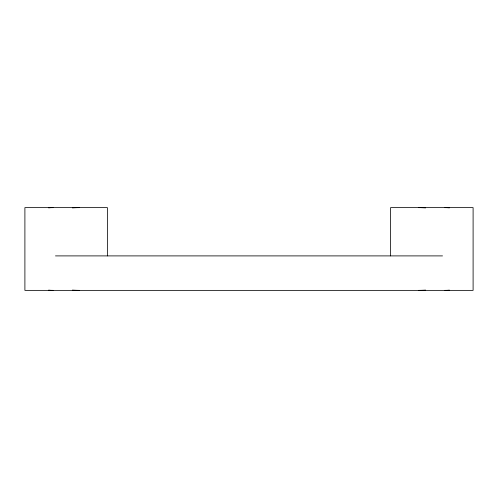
<?xml version="1.0" encoding="UTF-8"?>
<svg xmlns="http://www.w3.org/2000/svg" width="498" height="498" viewBox="0 0 498 498"><rect width="100%" height="100%" fill="white"/><g stroke="black" fill="none" stroke-linecap="round" stroke-linejoin="round"><path stroke-width="0.75" d="M55.477 255.897L442.517 255.897M390.581 255.897L390.581 207.629L473.1 207.629L473.1 290.371L24.9 290.371L24.9 207.629L107.419 207.629L107.419 255.897M449.327 290.091A18.756 1.948 6 0 1 444.957 290.359M418.725 207.635A18.756 1.948 6 0 1 425.603 207.896M79.275 290.359A18.756 1.948 6 0 1 72.397 290.091M48.68 207.896A18.756 1.948 6 0 1 53.043 207.635M53.043 290.359A18.756 1.948 -6 0 1 48.68 290.091M72.397 207.896A18.756 1.948 -6 0 1 79.275 207.635M425.603 290.091A18.756 1.948 -6 0 1 418.725 290.359M444.957 207.635A18.756 1.948 -6 0 1 449.327 207.896"/></g></svg>
